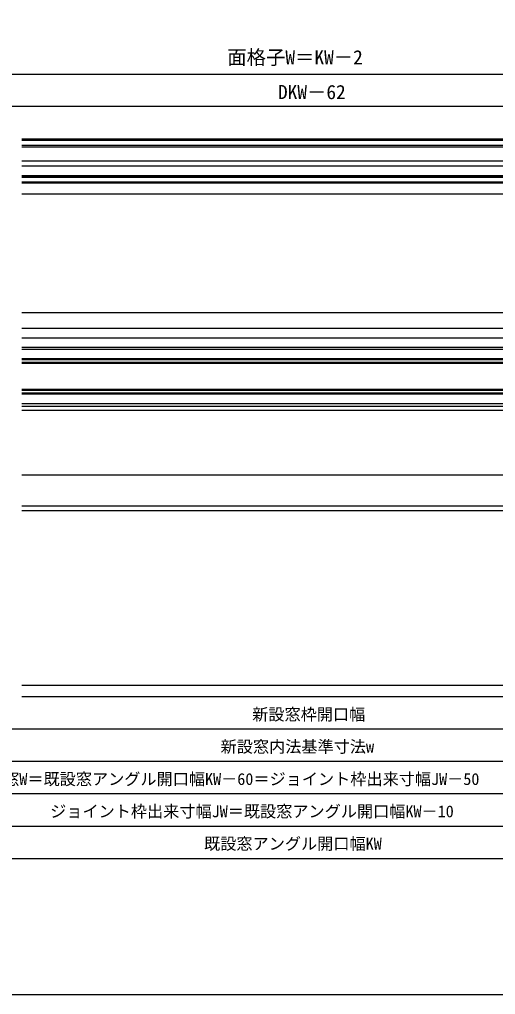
# Model space of a CAD drawing. Units: millimetres, scale not verified. Extents: x -525 to 525, y -783 to 778.
# Drawn here: x -208 to 87, y -783 to -179 of the extents above; entities that cross this region are included whole.
import ezdxf
from ezdxf.enums import TextEntityAlignment as Align

# ---------------------------------------------------------------- set-up
doc = ezdxf.new("R2010")
doc.units = ezdxf.units.MM
doc.header["$LTSCALE"] = 4
for name, color, linetype in [('0-4_YKK_12', 2, 'Continuous'), ('0-6_YKK_D', 6, 'Continuous'), ('0-7_YKK_ZWAK', 7, 'Continuous')]:
    doc.layers.add(name, color=color, linetype=linetype)
doc.styles.add('ＭＳ ゴシック', font='')
doc.styles.get('ＭＳ ゴシック').set_extended_font_data('MS Gothic')

msp = doc.modelspace()

# ---------------------------------------------------------------- linework, layer by layer
at = {"layer": '0-4_YKK_12'}
for p, q in [((-206.5, -253.341), (180.5, -253.341)), ((180.5, -254.336), (-206.5, -254.336)), ((180.5, -257.341), (-206.5, -257.341)), ((180.5, -258.341), (-206.5, -258.341)), ((180.5, -267.041), (-206.5, -267.041)), ((180.5, -267.041), (-206.5, -267.041)), ((-206.5, -270.041), (180.5, -270.041)), ((-206.5, -276.041), (180.5, -276.041)), ((180.5, -276.541), (-206.5, -276.541)), ((180.5, -277.141), (-206.5, -277.141)), ((180.5, -280.041), (-206.5, -280.041)), ((180.5, -280.641), (-206.5, -280.641)), ((-206.5, -287.341), (180.5, -287.341)), ((180.5, -361.041), (-206.5, -361.041)), ((180.5, -370.641), (-206.5, -370.641)), ((-206.5, -376.341), (180.5, -376.341)), ((180.5, -382.348), (-206.5, -382.348)), ((-206.5, -383.341), (180.5, -383.341)), ((180.5, -389.341), (-206.5, -389.341)), ((180.5, -390.041), (-206.5, -390.041)), ((180.5, -391.641), (-206.5, -391.641)), ((180.5, -392.341), (-206.5, -392.341)), ((180.5, -408.341), (-206.5, -408.341)), ((180.5, -409.041), (-206.5, -409.041)), ((180.5, -410.641), (-206.5, -410.641)), ((180.5, -411.341), (-206.5, -411.341)), ((180.5, -417.341), (-206.5, -417.341)), ((180.5, -418.986), (-206.5, -418.986)), ((180.5, -421.446), (-206.5, -421.446)), ((180.5, -461.341), (-206.5, -461.341)), ((180.5, -480.641), (-206.5, -480.641)), ((-206.5, -483.341), (180.5, -483.341)), ((-206.5, -591.341), (180.5, -591.341)), ((180.5, -598.635), (-206.5, -598.635))]:
    msp.add_line(p, q, dxfattribs=at)
at = {"layer": '0-6_YKK_D'}
for p, q in [((-356.5, -213.341), (330.5, -213.341)), ((310, -233.341), (-336, -233.341)), ((256, -618.635), (-282, -618.635)), ((271.5, -638.635), (-297.5, -638.635)), ((301.5, -658.635), (-327.5, -658.635)), ((-352.5, -678.635), (326.5, -678.635)), ((-357.5, -698.635), (331.5, -698.635))]:
    msp.add_line(p, q, dxfattribs=at)
at = {"layer": '0-7_YKK_ZWAK'}
msp.add_lwpolyline([(-525, -782.8), (525, -782.8), (525, 747.2)], dxfattribs=at)

# ---------------------------------------------------------------- texts
at = {"layer": '0-6_YKK_D', "style": 'ＭＳ ゴシック'}
for s, height, p in [('面格子W＝KW－2', 8.798, (-79.375, -209.841)), ('DKW－62', 8.798, (-47.943, -231.341)), ('新設窓枠開口幅', 7.331, (-63.909, -615.328)), ('新設窓内法基準寸法w', 7.331, (-83.454, -635.272)), ('新設窓W＝既設窓アングル開口幅KW－60＝ジョイント枠出来寸幅JW－50', 7.331, (-238.114, -655.328)), ('ジョイント枠出来寸幅JW＝既設窓アングル開口幅KW－10', 7.331, (-189.023, -675.328)), ('既設窓アングル開口幅KW', 7.331, (-93.682, -695.328))]:
    msp.add_text(s, height=height, dxfattribs=at).set_placement(p, align=Align.BOTTOM_LEFT)

doc.saveas('drawing.dxf')
